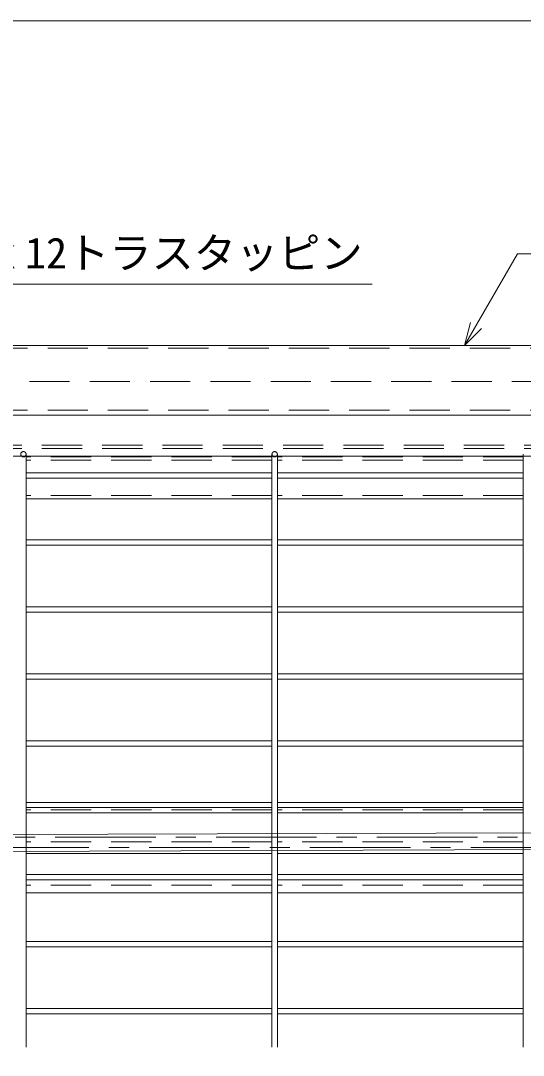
# Model space of a CAD drawing. Units: millimetres, scale not verified. Extents: x -9998 to 10002, y -6925 to 6925.
# Drawn here: x 96 to 1346, y 4349 to 6925 of the extents above; entities that cross this region are included whole.
import ezdxf
from ezdxf.enums import TextEntityAlignment as Align

# ---------------------------------------------------------------- set-up
doc = ezdxf.new("R2010")
doc.units = ezdxf.units.MM
doc.header["$LTSCALE"] = 50
doc.linetypes.add('CHAIN1', pattern=[8, 5, -1, 1, -1])
doc.linetypes.add('DASHED2', pattern=[3, 2, -1])
for name, color, linetype, lineweight in [('0-0_8図面枠', 5, 'Continuous', 9), ('0-5_1-8', 4, 'Continuous', 9), ('0-A_2-3', 7, 'DASHED2', 9), ('1-3_2-5', 6, 'Continuous', 9), ('1-4_2-4', 2, 'DASHED2', 9), ('1-5_2-6', 5, 'Continuous', 9), ('1-6_文字-1', 3, 'DASHED2', 9), ('1-A_2-E', 6, 'Continuous', 9), ('2-B_2-8', 3, 'Continuous', 9)]:
    doc.layers.add(name, color=color, linetype=linetype, lineweight=lineweight)
doc.styles.add('ＭＳ ゴシック', font='')
doc.styles.get('ＭＳ ゴシック').set_extended_font_data('MS Gothic')

msp = doc.modelspace()

# ---------------------------------------------------------------- linework, layer by layer
at = {"layer": '0-0_8図面枠'}
msp.add_lwpolyline([(-9998.21, -6925.06), (10001.79, -6925.06), (10001.79, 6924.94), (-9998.21, 6924.94)], close=True, dxfattribs=at)
at = {"layer": '0-A_2-3', "linetype": 'Continuous'}
for p, q in [((720.9, 4978.32), (109.24, 4978.32)), ((1345.9, 4978.32), (734.24, 4978.32)), ((720.9, 4851.24), (109.24, 4851.24)), ((1345.9, 4851.24), (734.24, 4851.24)), ((720.9, 4753.32), (109.24, 4753.32)), ((1345.9, 4753.32), (734.24, 4753.32))]:
    msp.add_line(p, q, dxfattribs=at)
at = {"layer": '0-A_2-3'}
for p, q in [((720.9, 4959.57), (109.24, 4959.57)), ((1345.9, 4959.57), (734.24, 4959.57)), ((720.9, 4880.4), (109.24, 4880.4)), ((1345.9, 4880.4), (734.24, 4880.4)), ((720.9, 4772.07), (109.24, 4772.07)), ((1345.9, 4772.07), (734.24, 4772.07))]:
    msp.add_line(p, q, dxfattribs=at)
at = {"layer": '0-A_2-3', "color": 3, "linetype": 'CHAIN1'}
msp.add_line((5465.23, 4865.82), (-5020.02, 4865.82), dxfattribs=at)
at = {"layer": '1-3_2-5', "linetype": 'DASHED2'}
for p, q in [((109.24, 5827.28), (109.24, 5845.4)), ((720.9, 5827.28), (720.9, 5845.4)), ((734.24, 5827.28), (734.24, 5845.4)), ((1345.9, 5827.28), (1345.9, 5845.4)), ((109.24, 4898.44), (109.24, 4856.77)), ((720.9, 4900.38), (720.9, 4858.71)), ((734.24, 4900.42), (734.24, 4858.75)), ((1345.9, 4902.36), (1345.9, 4860.69))]:
    msp.add_line(p, q, dxfattribs=at)
at = {"layer": '1-3_2-5'}
for p, q in [((109.24, 4898.44), (109.24, 5827.28)), ((720.9, 4900.38), (720.9, 5827.28)), ((734.24, 4900.42), (734.24, 5827.28)), ((1345.9, 4902.36), (1345.9, 5827.28)), ((109.24, 5798.74), (720.9, 5798.74)), ((734.24, 5798.74), (1345.9, 5798.74)), ((109.24, 5785.4), (720.9, 5785.4)), ((734.24, 5785.4), (1345.9, 5785.4)), ((109.24, 5632.07), (720.9, 5632.07)), ((109.24, 5618.74), (720.9, 5618.74)), ((734.24, 5632.07), (1345.9, 5632.07)), ((734.24, 5618.74), (1345.9, 5618.74)), ((109.24, 5465.4), (720.9, 5465.4)), ((734.24, 5465.4), (1345.9, 5465.4)), ((109.24, 5452.07), (720.9, 5452.07)), ((734.24, 5452.07), (1345.9, 5452.07)), ((109.24, 5298.74), (720.9, 5298.74)), ((109.24, 5285.4), (720.9, 5285.4)), ((734.24, 5298.74), (1345.9, 5298.74)), ((734.24, 5285.4), (1345.9, 5285.4)), ((109.24, 5132.07), (720.9, 5132.07)), ((734.24, 5132.07), (1345.9, 5132.07)), ((109.24, 5118.74), (720.9, 5118.74)), ((734.24, 5118.74), (1345.9, 5118.74)), ((109.24, 4965.4), (720.9, 4965.4)), ((109.24, 4952.07), (720.9, 4952.07)), ((734.24, 4965.4), (1345.9, 4965.4)), ((734.24, 4952.07), (1345.9, 4952.07)), ((109.24, 4368.74), (109.24, 4856.77)), ((720.9, 4368.74), (720.9, 4858.71)), ((734.24, 4368.74), (734.24, 4858.75)), ((1345.9, 4368.74), (1345.9, 4860.69)), ((109.24, 4798.74), (720.9, 4798.74)), ((734.24, 4798.74), (1345.9, 4798.74)), ((109.24, 4785.4), (720.9, 4785.4)), ((734.24, 4785.4), (1345.9, 4785.4)), ((109.24, 4632.07), (720.9, 4632.07)), ((109.24, 4618.74), (720.9, 4618.74)), ((734.24, 4632.07), (1345.9, 4632.07)), ((734.24, 4618.74), (1345.9, 4618.74)), ((109.24, 4465.4), (720.9, 4465.4)), ((734.24, 4465.4), (1345.9, 4465.4)), ((109.24, 4452.07), (720.9, 4452.07)), ((734.24, 4452.07), (1345.9, 4452.07))]:
    msp.add_line(p, q, dxfattribs=at)
at = {"layer": '1-3_2-5', "linetype": 'DASHED2'}
for centre in [(102.57, 5845.4), (727.57, 5845.4)]:
    msp.add_circle(centre, 6.67, dxfattribs=at)
at = {"layer": '1-4_2-4'}
for p, q in [((720.9, 5838.74), (109.24, 5838.74)), ((720.9, 5830.4), (109.24, 5830.4)), ((1345.9, 5838.74), (734.24, 5838.74)), ((1345.9, 5830.4), (734.24, 5830.4)), ((720.9, 5742.9), (109.24, 5742.9)), ((1345.9, 5742.9), (734.24, 5742.9))]:
    msp.add_line(p, q, dxfattribs=at)
at = {"layer": '1-4_2-4', "linetype": 'Continuous'}
for p, q in [((720.9, 5734.57), (109.24, 5734.57)), ((1345.9, 5734.57), (734.24, 5734.57))]:
    msp.add_line(p, q, dxfattribs=at)
at = {"layer": '1-5_2-6', "linetype": 'DASHED2'}
for p, q in [((5362.99, 6109.57), (-4680.76, 6109.57)), ((5362.99, 5955.4), (-4675.48, 5955.4))]:
    msp.add_line(p, q, dxfattribs=at)
at = {"layer": '1-5_2-6'}
for p, q in [((5362.99, 6115.82), (-4618.26, 6115.82)), ((5362.99, 5942.9), (-4618.26, 5942.9)), ((5362.99, 5840.82), (-4618.26, 5840.82))]:
    msp.add_line(p, q, dxfattribs=at)
at = {"layer": '1-6_文字-1'}
for p, q in [((-4832.4, 6026.24), (5304.21, 6026.24)), ((5348.4, 5867.9), (-4876.6, 5867.9)), ((5348.4, 5859.57), (-4876.6, 5859.57))]:
    msp.add_line(p, q, dxfattribs=at)
at = {"layer": '1-A_2-E', "color": 2}
for p, q in [((-649.91, 4896.03), (4605.05, 4912.7)), ((4605.05, 4871.03), (-649.91, 4854.36))]:
    msp.add_line(p, q, dxfattribs=at)
at = {"layer": '1-A_2-E', "color": 3, "linetype": 'CHAIN1'}
msp.add_line((-1418.3, 4891.86), (5385.96, 4891.86), dxfattribs=at)
at = {"layer": '2-B_2-8'}
for p, q in [((1199.36, 6115.82), (1331.34, 6344.42)), ((1331.34, 6344.42), (2086.55, 6344.42)), ((-208.41, 6268.48), (969.95, 6268.48)), ((1199.36, 6115.82), (1214.89, 6173.78)), ((1199.36, 6115.82), (1241.78, 6158.25))]:
    msp.add_line(p, q, dxfattribs=at)

# ---------------------------------------------------------------- texts
at = {"layer": '0-5_1-8', "style": 'ＭＳ ゴシック'}
msp.add_text('φ4ｘ12トラスタッピン', height=76.98, dxfattribs=at).set_placement((-130.42, 6284.96), align=Align.BOTTOM_LEFT)

doc.saveas('drawing.dxf')
